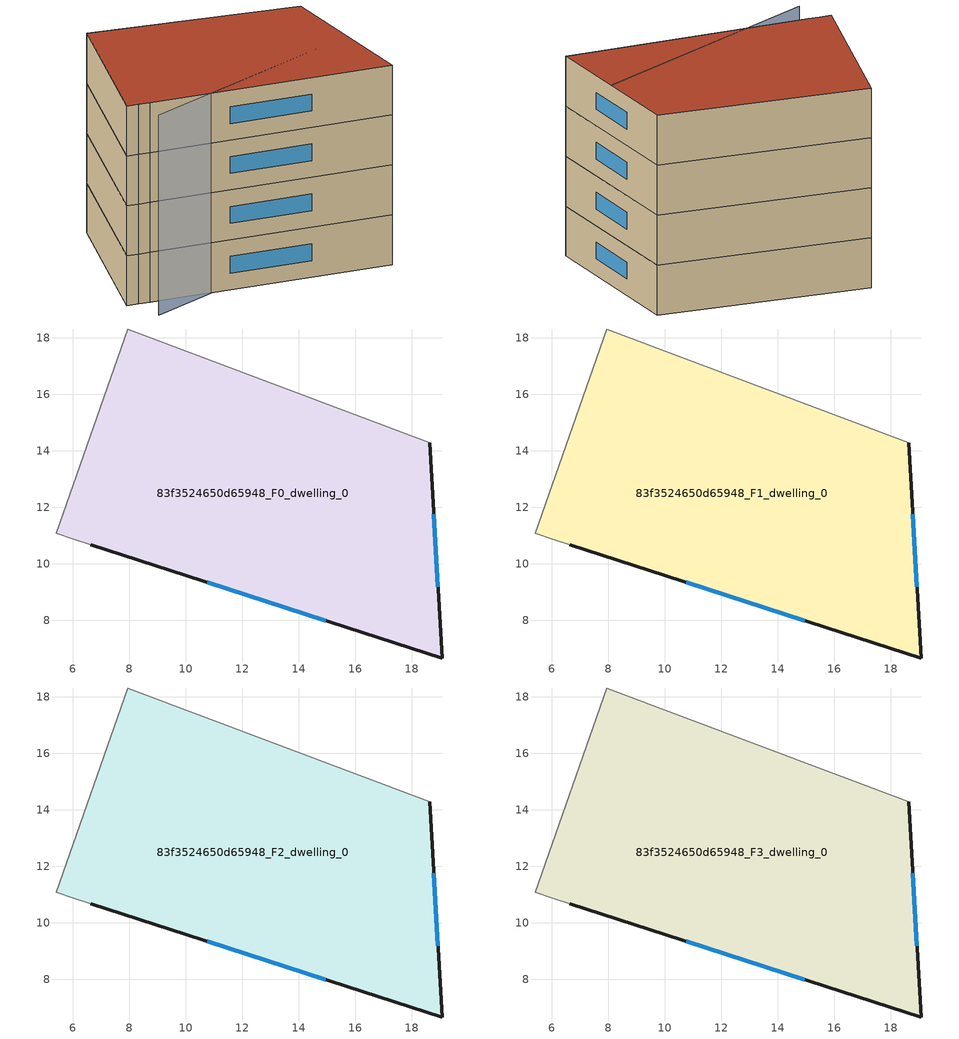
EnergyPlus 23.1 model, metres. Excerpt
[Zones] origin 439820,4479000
83f3524650d65948_F0_dwelling_0
 floor ground (EU_floor_Construction): 18.63,14.28 19.08,6.66 6.62,10.67 6.03,10.86 5.41,11.08 7.95,18.32 z0
 wall outside (EU_wall_Construction): 6.62,10.67 19.08,6.66 18.63,14.28 z0:3
 wall adiabatic (EU_wall_Construction): 18.63,14.28 7.95,18.32 5.41,11.08 6.03,10.86 6.62,10.67 z0:3
 window (EU_Window_Construction): 18.93,9.18 18.78,11.75 / 10.75,9.34 14.95,7.99 z0.99:2.01
83f3524650d65948_F1_dwelling_0
 floor to 83f3524650d65948_F0_dwelling_0 (EU_floor_Construction): 18.63,14.28 19.08,6.66 6.62,10.67 6.03,10.86 5.41,11.08 7.95,18.32 z3
 wall outside (EU_wall_Construction): 6.62,10.67 19.08,6.66 18.63,14.28 z3:6
 wall adiabatic (EU_wall_Construction): 18.63,14.28 7.95,18.32 5.41,11.08 6.03,10.86 6.62,10.67 z3:6
 window (EU_Window_Construction): 18.93,9.18 18.78,11.75 / 10.75,9.34 14.95,7.99 z3.99:5.01
83f3524650d65948_F2_dwelling_0
 floor to 83f3524650d65948_F1_dwelling_0 (EU_floor_Construction): 18.63,14.28 19.08,6.66 6.62,10.67 6.03,10.86 5.41,11.08 7.95,18.32 z6
 wall outside (EU_wall_Construction): 6.62,10.67 19.08,6.66 18.63,14.28 z6:9
 wall adiabatic (EU_wall_Construction): 18.63,14.28 7.95,18.32 5.41,11.08 6.03,10.86 6.62,10.67 z6:9
 window (EU_Window_Construction): 18.93,9.18 18.78,11.75 / 10.75,9.34 14.95,7.99 z6.99:8.01
83f3524650d65948_F3_dwelling_0
 floor to 83f3524650d65948_F2_dwelling_0 (EU_floor_Construction): 18.63,14.28 19.08,6.66 6.62,10.67 6.03,10.86 5.41,11.08 7.95,18.32 z9
 wall outside (EU_wall_Construction): 6.62,10.67 19.08,6.66 18.63,14.28 z9:12
 wall adiabatic (EU_wall_Construction): 18.63,14.28 7.95,18.32 5.41,11.08 6.03,10.86 6.62,10.67 z9:12
 window (EU_Window_Construction): 18.93,9.18 18.78,11.75 / 10.75,9.34 14.95,7.99 z9.99:11.01
 roof outside (EU_roof_Construction): 19.08,6.66 18.63,14.28 7.95,18.32 5.41,11.08 6.03,10.86 6.62,10.67 z12
shading: 6.23,9.35 18.76,10.41 z0:12
[Building]
EU S2 Campaign: North Axis=0; Terrain=City; Solar Distribution=FullExterior
[Site:Location]
Madrid: Latitude=40.5; Longitude=-3.5; Time Zone=1; Elevation=609
[SizingPeriod:WeatherFileDays]
AnnualSizingPeriod: Begin Month=1; Begin Day of Month=1; End Month=12; End Day of Month=31; Day of Week for Start Day=Monday; Use Weather File Daylight Saving Period=No; Use Weather File Rain and Snow Indicators=No
[MATERIAL]
EU_InternalMass_Material: Roughness=MediumRough; Thickness=0.1; Conductivity=1; Density=1800; Specific Heat=900; Thermal Absorptance=0.9; Solar Absorptance=0.7; Visible Absorptance=0.7
[MATERIAL:NOMASS] Roughness=MediumRough; Thermal Absorptance=0.9; Solar Absorptance=0.7; Visible Absorptance=0.7
Name | Thermal Resistance
EU_wall_NoMass | 0.609216
EU_roof_NoMass | 0.513268
EU_floor_NoMass | 0.568163
[WINDOWMATERIAL:SIMPLEGLAZINGSYSTEM]
EU_Window_SimpleGlazing: UFactor=5.50606; Solar Heat Gain Coefficient=0.85; Visible Transmittance=0.85
[CONSTRUCTION]
EU_wall_Construction: EU_wall_NoMass
EU_roof_Construction: EU_roof_NoMass
EU_floor_Construction: EU_floor_NoMass
EU_Window_Construction: EU_Window_SimpleGlazing
EU_InternalMass_Construction: EU_InternalMass_Material
[ZONE] Type=1; Multiplier=1; Ceiling Height=autocalculate; Floor Area=autocalculate; Part of Total Floor Area=Yes
Name | Volume
83f3524650d65948_F0_dwelling_0 | 284.987
83f3524650d65948_F1_dwelling_0; 83f3524650d65948_F2_dwelling_0; 83f3524650d65948_F3_dwelling_0 | 284.986
[INTERNALMASS] Construction=EU_InternalMass_Construction; Surface Area=94.9954
Name | Zone or ZoneList
83f3524650d65948_F0_dwelling_0_EU_InternalMass | 83f3524650d65948_F0_dwelling_0
83f3524650d65948_F1_dwelling_0_EU_InternalMass | 83f3524650d65948_F1_dwelling_0
83f3524650d65948_F2_dwelling_0_EU_InternalMass | 83f3524650d65948_F2_dwelling_0
83f3524650d65948_F3_dwelling_0_EU_InternalMass | 83f3524650d65948_F3_dwelling_0
[OTHEREQUIPMENT] Fuel Type=Electricity; Design Level Calculation Method=Watts/Area; Power per Zone Floor Area=1; Fraction Latent=0; Fraction Radiant=0; Fraction Lost=0; Carbon Dioxide Generation Rate=0; EndUse Subcategory=EU_Step8_InternalGains
Name | Zone or ZoneList or Space or SpaceList | Schedule
EU_Step8_InternalGain_83f3524650d65948_F0_dwelling_0_f000 | 83f3524650d65948_F0_dwelling_0 | EU_Step8_GainSchedule_83f3524650d65948_F0_dwelling_0_f000
EU_Step8_InternalGain_83f3524650d65948_F1_dwelling_0_f000 | 83f3524650d65948_F1_dwelling_0 | EU_Step8_GainSchedule_83f3524650d65948_F1_dwelling_0_f000
EU_Step8_InternalGain_83f3524650d65948_F2_dwelling_0_f000 | 83f3524650d65948_F2_dwelling_0 | EU_Step8_GainSchedule_83f3524650d65948_F2_dwelling_0_f000
EU_Step8_InternalGain_83f3524650d65948_F3_dwelling_0_f000 | 83f3524650d65948_F3_dwelling_0 | EU_Step8_GainSchedule_83f3524650d65948_F3_dwelling_0_f000
[ZONEVENTILATION:DESIGNFLOWRATE] Schedule=EU_AlwaysOn; Design Flow Rate Calculation Method=AirChanges/Hour; Air Changes per Hour=0.752966; Ventilation Type=Natural; Fan Pressure Rise=0; Fan Total Efficiency=1; Constant Term Coefficient=1; Temperature Term Coefficient=0; Velocity Term Coefficient=0; Velocity Squared Term Coefficient=0; Minimum Indoor Temperature=-100; Maximum Indoor Temperature=100; Delta Temperature=-100; Minimum Outdoor Temperature=-100; Maximum Outdoor Temperature=100; Maximum Wind Speed=40
Name | Zone or ZoneList or Space or SpaceList
EU_ConstantAir_83f3524650d65948_F0_dwelling_0 | 83f3524650d65948_F0_dwelling_0
EU_ConstantAir_83f3524650d65948_F1_dwelling_0 | 83f3524650d65948_F1_dwelling_0
EU_ConstantAir_83f3524650d65948_F2_dwelling_0 | 83f3524650d65948_F2_dwelling_0
EU_ConstantAir_83f3524650d65948_F3_dwelling_0 | 83f3524650d65948_F3_dwelling_0
[HVACTEMPLATE:THERMOSTAT] Constant Heating Setpoint=20; Constant Cooling Setpoint=50
EU_HeatOnly_83f3524650d65948_F0_dwelling_0; EU_HeatOnly_83f3524650d65948_F1_dwelling_0; EU_HeatOnly_83f3524650d65948_F2_dwelling_0; EU_HeatOnly_83f3524650d65948_F3_dwelling_0
[HVACTEMPLATE:ZONE:IDEALLOADSAIRSYSTEM] System Availability Schedule=EU_AlwaysOn; Maximum Heating Supply Air Temperature=50; Minimum Cooling Supply Air Temperature=13; Maximum Heating Supply Air Humidity Ratio=0.0156; Minimum Cooling Supply Air Humidity Ratio=0.0077; Heating Limit=NoLimit; Cooling Limit=NoLimit; Heating Availability Schedule=EU_AlwaysOn; Cooling Availability Schedule=EU_CoolingOff; Dehumidification Control Type=ConstantSensibleHeatRatio; Cooling Sensible Heat Ratio=0.7; Dehumidification Setpoint=60; Humidification Control Type=None; Humidification Setpoint=30; Outdoor Air Method=None; Outdoor Air Flow Rate per Person=0.00944; Outdoor Air Flow Rate per Zone Floor Area=0; Outdoor Air Flow Rate per Zone=0; Demand Controlled Ventilation Type=None; Outdoor Air Economizer Type=NoEconomizer; Heat Recovery Type=None; Sensible Heat Recovery Effectiveness=0.7; Latent Heat Recovery Effectiveness=0.65
Name | Template Thermostat
83f3524650d65948_F0_dwelling_0 | EU_HeatOnly_83f3524650d65948_F0_dwelling_0
83f3524650d65948_F1_dwelling_0 | EU_HeatOnly_83f3524650d65948_F1_dwelling_0
83f3524650d65948_F2_dwelling_0 | EU_HeatOnly_83f3524650d65948_F2_dwelling_0
83f3524650d65948_F3_dwelling_0 | EU_HeatOnly_83f3524650d65948_F3_dwelling_0
[SIZING:ZONE] Zone Cooling Design Supply Air Temperature Input Method=SupplyAirTemperature; Zone Cooling Design Supply Air Temperature=13; Zone Heating Design Supply Air Temperature Input Method=SupplyAirTemperature; Zone Heating Design Supply Air Temperature=50; Zone Cooling Design Supply Air Humidity Ratio=0.008; Zone Heating Design Supply Air Humidity Ratio=0.008; Cooling Design Air Flow Method=DesignDay; Cooling Design Air Flow Rate=0; Cooling Minimum Air Flow per Zone Floor Area=0.000762; Cooling Minimum Air Flow=0; Cooling Minimum Air Flow Fraction=0.2; Heating Design Air Flow Method=DesignDay; Heating Design Air Flow Rate=0; Heating Maximum Air Flow per Zone Floor Area=0.002032; Heating Maximum Air Flow=0.141576; Heating Maximum Air Flow Fraction=0.3; Account for Dedicated Outdoor Air System=No; Dedicated Outdoor Air System Control Strategy=NeutralSupplyAir; Dedicated Outdoor Air Low Setpoint Temperature for Design=autosize; Dedicated Outdoor Air High Setpoint Temperature for Design=autosize; Zone Load Sizing Method=Sensible Load Only No Latent Load; Zone Latent Cooling Design Supply Air Humidity Ratio Input Method=HumidityRatioDifference; Zone Cooling Design Supply Air Humidity Ratio Difference=0.005; Zone Latent Heating Design Supply Air Humidity Ratio Input Method=HumidityRatioDifference; Zone Humidification Design Supply Air Humidity Ratio Difference=0.005
83f3524650d65948_F0_dwelling_0; 83f3524650d65948_F1_dwelling_0; 83f3524650d65948_F2_dwelling_0; 83f3524650d65948_F3_dwelling_0
[SCHEDULE:CONSTANT]
Name | Hourly Value
EU_AlwaysOn | 1
EU_CoolingOff | 0
[SCHEDULE:FILE] Column Number=1; Rows to Skip at Top=0; Number of Hours of Data=8760; Column Separator=Comma; Interpolate to Timestep=No; Minutes per Item=60; Adjust Schedule for Daylight Savings=Yes
Name | File
EU_Step8_GainSchedule_83f3524650d65948_F0_dwelling_0_f000 | ../../schedules/83f3524650d65948/83f3524650d65948_F0_dwelling_0_f000_gain.csv
EU_Step8_GainSchedule_83f3524650d65948_F1_dwelling_0_f000 | ../../schedules/83f3524650d65948/83f3524650d65948_F1_dwelling_0_f000_gain.csv
EU_Step8_GainSchedule_83f3524650d65948_F2_dwelling_0_f000 | ../../schedules/83f3524650d65948/83f3524650d65948_F2_dwelling_0_f000_gain.csv
EU_Step8_GainSchedule_83f3524650d65948_F3_dwelling_0_f000 | ../../schedules/83f3524650d65948/83f3524650d65948_F3_dwelling_0_f000_gain.csv
